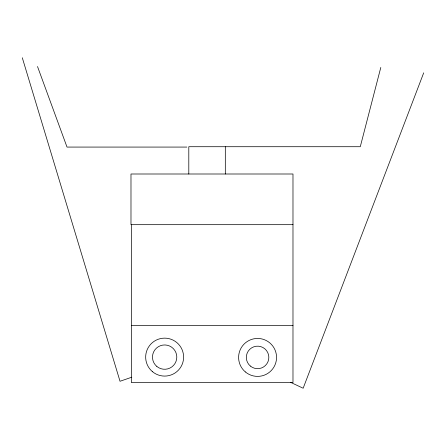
<?xml version="1.0" encoding="UTF-8"?>
<svg xmlns="http://www.w3.org/2000/svg" width="446" height="446" viewBox="0 0 446 446"><rect width="100%" height="100%" fill="white"/><g stroke="black" fill="none" stroke-linecap="round" stroke-linejoin="round"><path stroke-width="0.67" d="M380.806 67.446L360.279 146.717L188.803 146.717L188.803 174.001M423.7 72.837L303.157 388.237L290.602 382.345M131.793 377.199L120.024 381.274L22.3 57.763M186.841 147.074L67.011 147.074L37.514 66.538M292.983 224.678L130.985 224.678L130.985 174.001L292.983 174.001L292.983 382.568L131.358 382.568L131.358 224.689M131.358 325.363L292.983 325.363M225.319 146.717L225.319 174.001M245.378 371.947A18.972 18.972 0 0 0 276.264 360.719A18.972 18.972 0 0 0 251.098 339.584A18.972 18.972 0 0 0 245.378 371.947M152.437 371.646A18.972 18.972 0 0 0 183.323 360.418A18.972 18.972 0 0 0 158.157 339.283A18.972 18.972 0 0 0 152.437 371.646M156.819 366.428A12.159 12.159 0 0 0 176.61 359.231A12.159 12.159 0 0 0 160.488 345.689A12.159 12.159 0 0 0 156.819 366.428M250.34 366.038A11.256 11.256 0 0 0 268.665 359.376A11.256 11.256 0 0 0 253.735 346.837A11.256 11.256 0 0 0 250.34 366.038"/></g></svg>
